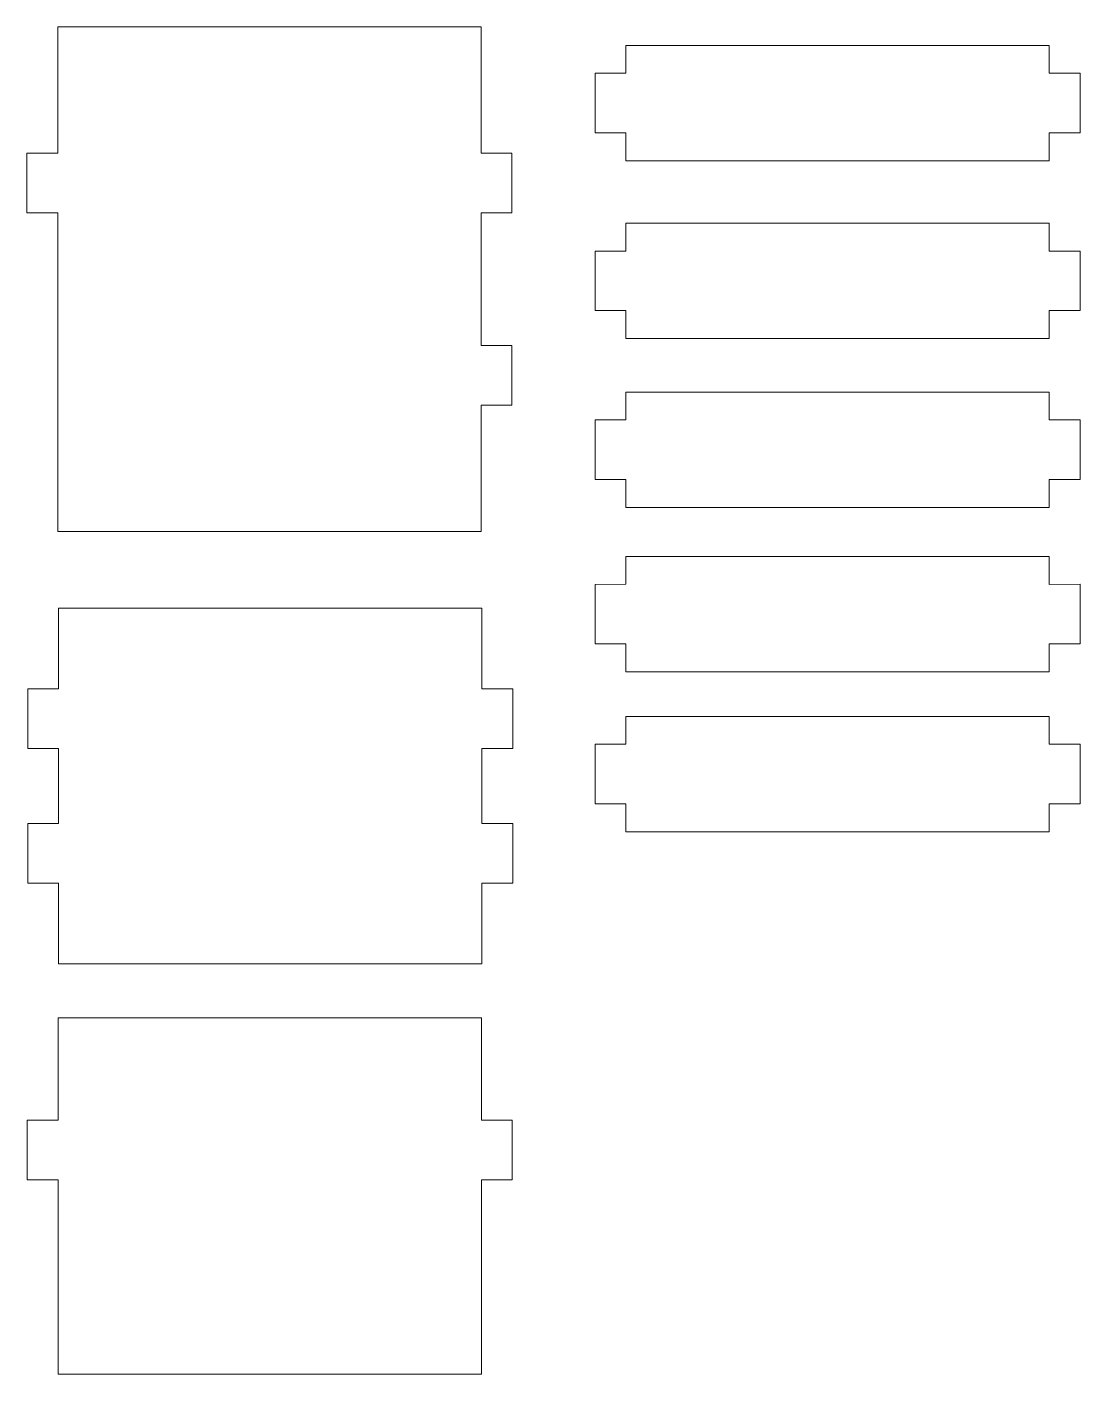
# Model space of a CAD drawing. Header units: inches. Extents: x -13 to 609, y 165 to 636.
# Drawn here: x 299.1 to 609.3, y 174.6 to 571.7 of the extents above; entities that cross this region are included whole.
import ezdxf

# ---------------------------------------------------------------- set-up
doc = ezdxf.new("R2010")
doc.units = ezdxf.units.IN
doc.header["$MEASUREMENT"] = 0
doc.layers.add('_U+0421_U+043B_U+043E_U+0439 1', color=7, linetype='Continuous')

# ---------------------------------------------------------------- blocks, each defined once
blk = doc.blocks.new('block 2')
at = {"layer": '_U+0421_U+043B_U+043E_U+0439 1', "color": 12, "lineweight": 9, "true_color": 0xe30513}
for points in [[(475.47, 566.22), (600.19, 566.22), (600.19, 558), (609.26, 558), (609.26, 540.43), (600.19, 540.43), (600.19, 532.21), (475.47, 532.21), (475.47, 540.43), (466.4, 540.43), (466.39, 558), (475.47, 558), (475.47, 566.22), (475.47, 566.22)], [(475.47, 513.83), (600.19, 513.83), (600.19, 505.61), (609.26, 505.61), (609.26, 488.04), (600.19, 488.04), (600.19, 479.82), (475.47, 479.82), (475.47, 488.04), (466.4, 488.04), (466.39, 505.61), (475.47, 505.61), (475.47, 513.83), (475.47, 513.83)], [(475.47, 464.06), (600.19, 464.06), (600.19, 455.84), (609.26, 455.84), (609.26, 438.27), (600.19, 438.27), (600.19, 430.05), (475.47, 430.05), (475.47, 438.27), (466.4, 438.27), (466.39, 455.84), (475.47, 455.84), (475.47, 464.06), (475.47, 464.06)], [(475.47, 415.61), (600.19, 415.61), (600.19, 407.38), (609.26, 407.39), (609.26, 389.81), (600.19, 389.81), (600.19, 381.59), (475.47, 381.59), (475.47, 389.81), (466.4, 389.81), (466.39, 407.38), (475.47, 407.39), (475.47, 415.61), (475.47, 415.61)], [(433.07, 336.89), (442.14, 336.89), (442.14, 319.32), (433.07, 319.32), (433.07, 295.54), (308.34, 295.54), (308.34, 319.32), (299.27, 319.32), (299.27, 336.89), (308.34, 336.89), (308.34, 359), (299.27, 359), (299.27, 376.58), (308.34, 376.58), (308.34, 400.36), (433.07, 400.36), (433.07, 376.58), (442.14, 376.58), (442.14, 359), (433.07, 359), (433.07, 336.89), (433.07, 336.89)], [(475.47, 368.46), (600.19, 368.46), (600.19, 360.23), (609.26, 360.24), (609.26, 342.66), (600.19, 342.66), (600.19, 334.44), (475.47, 334.44), (475.47, 342.66), (466.4, 342.66), (466.39, 360.23), (475.47, 360.24), (475.47, 368.46), (475.47, 368.46)], [(308.23, 249.5), (308.23, 279.62), (432.95, 279.62), (432.96, 249.5), (442.03, 249.5), (442.02, 231.93), (432.95, 231.93), (432.95, 174.64), (308.23, 174.64), (308.23, 231.93), (299.16, 231.93), (299.16, 249.5), (308.23, 249.5), (308.23, 249.5)]]:
    blk.add_lwpolyline(points, dxfattribs=at)
blk.add_open_spline([(432.85, 477.74), (432.85, 477.74), (441.92, 477.74), (441.92, 477.74), (441.92, 477.74), (441.92, 460.16), (441.92, 460.16), (441.92, 460.16), (432.85, 460.16), (432.85, 460.16), (432.85, 460.16), (432.85, 422.94), (432.85, 422.94), (432.85, 422.94), (308.12, 422.94), (308.12, 422.94), (308.12, 465.95), (308.12, 473.16), (308.12, 516.86), (308.12, 516.86), (299.05, 516.86), (299.05, 516.86), (299.05, 516.86), (299.05, 534.43), (299.05, 534.43), (299.05, 534.43), (308.12, 534.43), (308.12, 534.43), (308.12, 534.43), (308.12, 571.65), (308.12, 571.65), (308.12, 571.65), (432.85, 571.65), (432.85, 571.65), (432.85, 571.65), (432.85, 534.43), (432.85, 534.43), (432.85, 534.43), (441.92, 534.43), (441.92, 534.43), (441.92, 534.43), (441.92, 516.86), (441.92, 516.86), (441.92, 516.86), (432.85, 516.86), (432.85, 516.86), (432.85, 516.86), (432.85, 477.74), (432.85, 477.74), (432.85, 477.74), (432.85, 477.74), (432.85, 477.74)], degree=3, knots=[0, 0, 0, 0, 1, 1, 1, 2, 2, 2, 3, 3, 3, 4, 4, 4, 5, 5, 5, 6, 6, 6, 7, 7, 7, 8, 8, 8, 9, 9, 9, 10, 10, 10, 11, 11, 11, 12, 12, 12, 13, 13, 13, 14, 14, 14, 15, 15, 15, 16, 16, 16, 17, 17, 17, 17], dxfattribs=at)

msp = doc.modelspace()

# ---------------------------------------------------------------- block references
at = {"layer": '_U+0421_U+043B_U+043E_U+0439 1'}
msp.add_blockref('block 2', (0, 0), dxfattribs=at)

doc.saveas('drawing.dxf')
